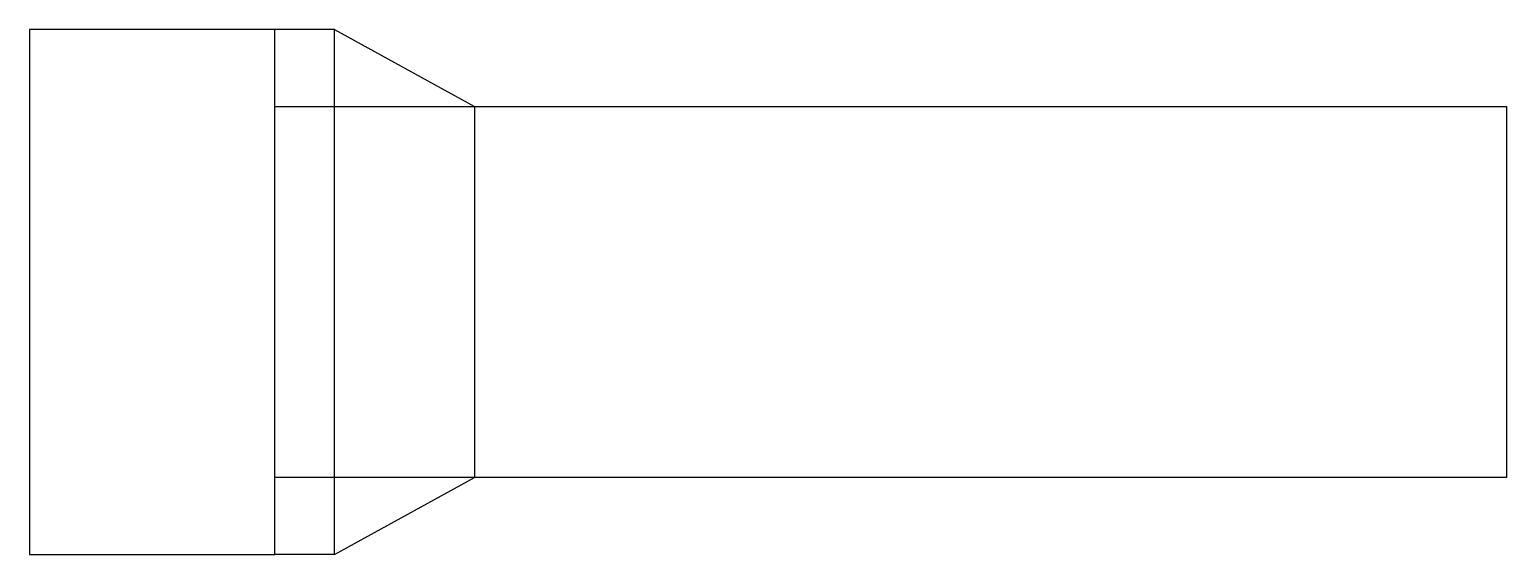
# Model space of a CAD drawing. Header units: millimetres. Extents: x 11.2 to 32.3, y -3.8 to 3.7.
import ezdxf

# ---------------------------------------------------------------- set-up
doc = ezdxf.new("R2010")
doc.units = ezdxf.units.MM
doc.layers.get('0').update_dxf_attribs({"linetype": 'CONTINUOUS'})

msp = doc.modelspace()

# ---------------------------------------------------------------- linework, layer by layer
for p, q in [((14.725, 3.75), (11.225, 3.75)), ((11.225, 3.75), (11.225, -3.75)), ((15.575, 3.75), (14.725, 3.75)), ((14.725, -3.75), (14.725, 3.75)), ((15.575, 3.75), (17.575, 2.65)), ((15.575, -3.75), (15.575, 3.75)), ((17.575, 2.65), (17.575, -2.65)), ((17.575, 2.65), (17.575, -2.65)), ((15.575, -3.75), (17.575, -2.65)), ((11.225, -3.75), (14.725, -3.75)), ((15.575, -3.75), (14.725, -3.75))]:
    msp.add_line(p, q)
msp.add_lwpolyline([(32.3, 2.65), (32.3, -2.65), (14.725, -2.65), (14.725, 2.65)], close=True)

doc.saveas('drawing.dxf')
